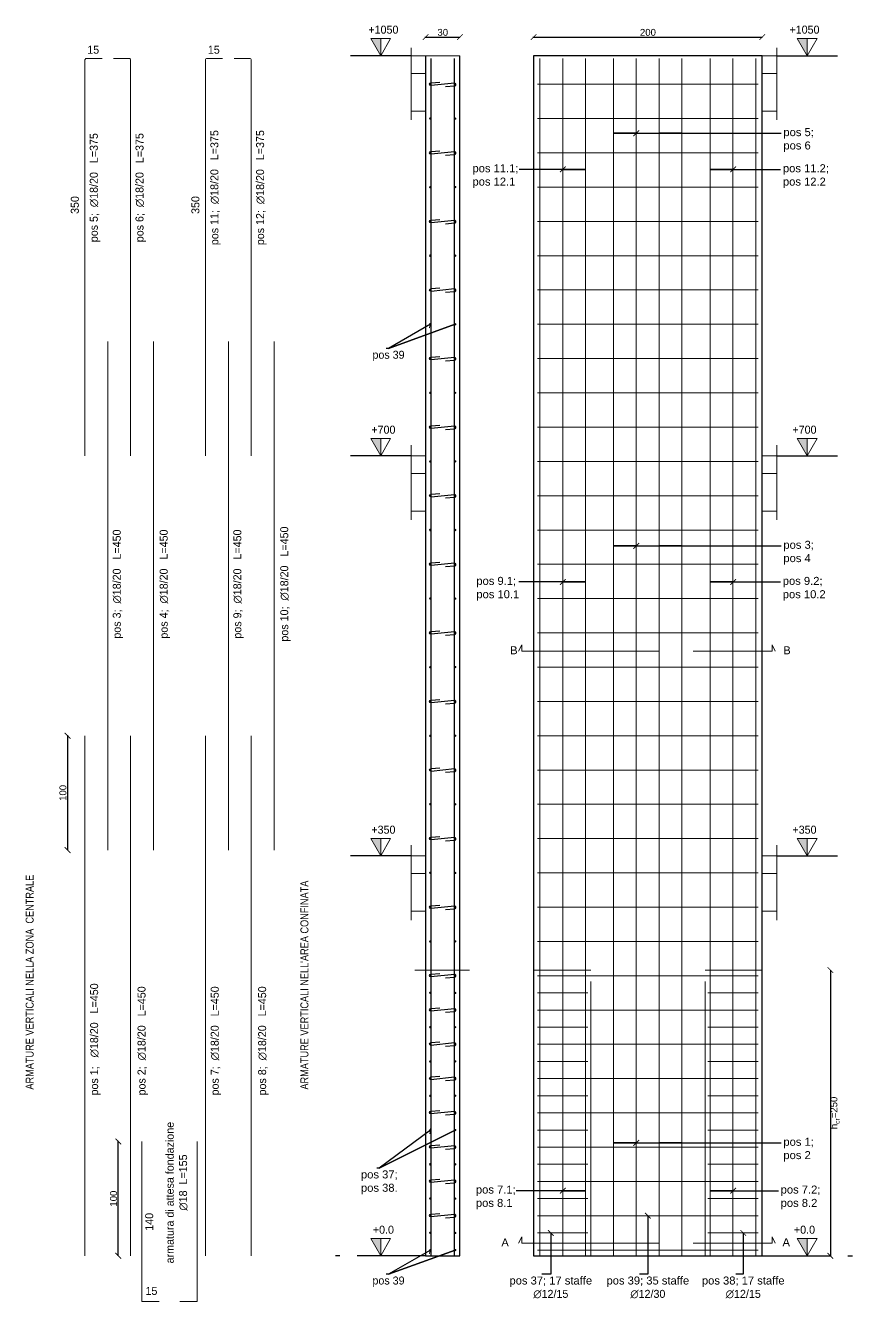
# Model space of a CAD drawing. Header units: millimetres. Extents: x 1415 to 3549, y 2194 to 4677.
# Drawn here: x 1694.78 to 1702.01, y 2315.5 to 2326.66 of the extents above; entities that cross this region are included whole.
import ezdxf
from ezdxf import colors
from ezdxf.entities.mleader import LeaderData, LeaderLine
from ezdxf.math import Vec2, Vec3

# ---------------------------------------------------------------- set-up
doc = ezdxf.new("R2010")
doc.units = ezdxf.units.MM
doc.linetypes.add('ACAD_ISO02W100', pattern=[15, 12, -3])
doc.layers.get('0').update_dxf_attribs({"plot": 0})
for name, color, linetype, lineweight in [('armature longitudinali', 5, 'Continuous', 9), ('Layer3', 7, 'Continuous', 15), ('Layer4', 7, 'Continuous', 15), ('quote', 252, 'Continuous', 5), ('Setti', 5, 'Continuous', 30), ('sezione', 18, 'ACAD_ISO02W100', 20), ('staffe', 10, 'Continuous', 9)]:
    doc.layers.add(name, color=color, linetype=linetype, lineweight=lineweight)
doc.layers.add('linea tratteggiata', color=221, linetype='ACAD_ISO02W100')
doc.styles.add('per i setti', font='ARIALN.TTF')
doc.styles.get("Standard").update_dxf_attribs({"font": 'arial.ttf'})
doc.dimstyles.new('quote c.a 2', dxfattribs={"dimtxt": 0.06, "dimasz": 0.05, "dimexe": 0.0005, "dimexo": 0.0015, "dimgap": 0.01, "dimtad": 2, "dimdec": 0, "dimlfac": 100, "dimzin": 0, "dimdsep": 46, "dimtxsty": 'Standard', "dimblk": 'ARCHTICK', "dimcen": 0, "dimclre": 252, "dimadec": 0, "dimazin": 2, "dimtfac": 1, "dimtdec": 0, "dimtofl": 0, "dimtmove": 0, "dimatfit": 3, "dimfxl": 0.0035, "dimfxlon": 1, "dimtolj": 1, "dimtzin": 0, "dimarcsym": 0})

# ---------------------------------------------------------------- blocks, each defined once
blk = doc.blocks.new('*U408')
at = {"layer": 'armature longitudinali'}
blk.add_lwpolyline([(0, -5.238), (0, 5.238)], dxfattribs=at)
blk = doc.blocks.new('*U409')
at = {"layer": 'Layer4', "color": 0, "linetype": 'ByBlock', "lineweight": -2, "transparency": 16777216}
for p in [(0, 0), (0.2, 0), (0.4, 0)]:
    blk.add_blockref('*U408', p, dxfattribs=at)
blk = doc.blocks.new('*U410')
at = {"layer": 'armature longitudinali'}
blk.add_lwpolyline([(0, -5.238), (0, 5.238)], dxfattribs=at)
blk = doc.blocks.new('*U411')
at = {"layer": 'Layer4', "color": 0, "linetype": 'ByBlock', "lineweight": -2, "transparency": 16777216}
for p in [(0, 0), (0.2, 0), (0.4, 0)]:
    blk.add_blockref('*U410', p, dxfattribs=at)
blk = doc.blocks.new('*U412')
at = {"layer": 'staffe'}
blk.add_lwpolyline([(-0.22, 0), (0.22, 0)], dxfattribs=at)
blk = doc.blocks.new('*U413')
at = {"layer": 'Layer4', "color": 0, "linetype": 'ByBlock', "lineweight": -2, "transparency": 16777216}
for p in [(0, 2.4), (0, 2.25), (0, 2.1), (0, 1.95), (0, 1.8), (0, 1.65), (0, 1.5), (0, 1.35), (0, 1.2), (0, 1.05), (0, 0.9), (0, 0.75), (0, 0.6), (0, 0.45), (0, 0.3), (0, 0.15), (0, 0)]:
    blk.add_blockref('*U412', p, dxfattribs=at)
blk = doc.blocks.new('*U414')
at = {"layer": 'staffe'}
blk.add_lwpolyline([(-0.22, 0), (0.22, 0)], dxfattribs=at)
blk = doc.blocks.new('*U415')
at = {"layer": 'Layer4', "color": 0, "linetype": 'ByBlock', "lineweight": -2, "transparency": 16777216}
for p in [(0, 2.4), (0, 2.25), (0, 2.1), (0, 1.95), (0, 1.8), (0, 1.65), (0, 1.5), (0, 1.35), (0, 1.2), (0, 1.05), (0, 0.9), (0, 0.75), (0, 0.6), (0, 0.45), (0, 0.3), (0, 0.15), (0, 0)]:
    blk.add_blockref('*U414', p, dxfattribs=at)
blk = doc.blocks.new('*U416')
at = {"layer": 'armature longitudinali'}
blk.add_lwpolyline([(0, -5.238), (0, 5.238)], dxfattribs=at)
blk = doc.blocks.new('*U417')
at = {"layer": 'Layer4', "color": 0, "linetype": 'ByBlock', "lineweight": -2, "transparency": 16777216}
for p in [(0, 0), (0.2, 0), (0.4, 0), (0.6, 0)]:
    blk.add_blockref('*U416', p, dxfattribs=at)
blk = doc.blocks.new('*U418')
at = {"layer": 'armature longitudinali'}
h = blk.add_hatch(color=256, dxfattribs=at)
h.dxf.hatch_style = 1
h.paths.add_polyline_path([(-0.103, 0, 1), (-0.115, 0, 1)])
h = blk.add_hatch(color=256, dxfattribs=at)
h.dxf.hatch_style = 1
h.paths.add_polyline_path([(0.115, 0, 1), (0.103, 0, 1)])
for centre in [(-0.109, 0), (0.109, 0)]:
    blk.add_circle(centre, 0.00599, dxfattribs=at)
blk = doc.blocks.new('*U419')
at = {"layer": 'armature longitudinali', "color": 0, "linetype": 'ByBlock', "lineweight": -2, "transparency": 16777216}
for p in [(0, 10.2), (0, 9.9), (0, 9.6), (0, 9.3), (0, 9), (0, 8.7), (0, 8.4), (0, 8.1), (0, 7.8), (0, 7.5), (0, 7.2), (0, 6.9), (0, 6.6), (0, 6.3), (0, 6), (0, 5.7), (0, 5.4), (0, 5.1), (0, 4.8), (0, 4.5), (0, 4.2), (0, 3.9), (0, 3.6), (0, 3.3), (0, 3), (0, 2.7), (0, 2.4), (0, 2.1), (0, 1.8), (0, 1.5), (0, 1.2), (0, 0.9), (0, 0.6), (0, 0.3), (0, 0)]:
    blk.add_blockref('*U418', p, dxfattribs=at)
blk = doc.blocks.new('*U422')
at = {"layer": 'armature longitudinali'}
h = blk.add_hatch(color=256, dxfattribs=at)
h.dxf.hatch_style = 1
h.paths.add_polyline_path([(-0.103, 0, 1), (-0.115, 0, 1)])
h.paths.add_polyline_path([(0.115, 0, 1), (0.103, 0, 1)])
h = blk.add_hatch(color=256, dxfattribs=at)
h.dxf.hatch_style = 1
h.paths.add_polyline_path([(0.103, 0, 1), (0.115, 0, 1)])
for centre in [(-0.109, 0), (0.109, 0)]:
    blk.add_circle(centre, 0.00599, dxfattribs=at)
blk = doc.blocks.new('*U423')
at = {"layer": 'armature longitudinali', "color": 0, "linetype": 'ByBlock', "lineweight": -2, "transparency": 16777216}
for p in [(0, 2.4), (0, 2.25), (0, 2.1), (0, 1.95), (0, 1.8), (0, 1.65), (0, 1.5), (0, 1.35), (0, 1.2), (0, 1.05), (0, 0.9), (0, 0.75), (0, 0.6), (0, 0.45), (0, 0.3), (0, 0.15), (0, 0)]:
    blk.add_blockref('*U422', p, dxfattribs=at)
blk = doc.blocks.new('*U424')
at = {"layer": 'staffe', "lineweight": 30}
blk.add_lwpolyline([(0.024, -0.019), (0.103, -0.013, 1.019512), (0.103, 0.01), (-0.103, -0.011, -0.98032), (-0.103, 0.013), (-0.025, 0.019)], format="xyb", dxfattribs=at)
blk = doc.blocks.new('*U425')
at = {"layer": 'armature longitudinali', "color": 0, "linetype": 'ByBlock', "lineweight": -2, "transparency": 16777216}
for p in [(0, 2.1), (0, 1.8), (0, 1.5), (0, 1.2), (0, 0.9), (0, 0.6), (0, 0.3), (0, 0)]:
    blk.add_blockref('*U424', p, dxfattribs=at)
blk = doc.blocks.new('*U420')
at = {"layer": 'staffe', "lineweight": 30}
blk.add_lwpolyline([(0.024, -0.019), (0.103, -0.013, 1.019512), (0.103, 0.01), (-0.103, -0.011, -0.98032), (-0.103, 0.013), (-0.025, 0.019)], format="xyb", dxfattribs=at)
blk = doc.blocks.new('*U421')
at = {"layer": 'armature longitudinali', "color": 0, "linetype": 'ByBlock', "lineweight": -2, "transparency": 16777216}
for p in [(0, 7.2), (0, 6.6), (0, 6), (0, 5.4), (0, 4.8), (0, 4.2), (0, 3.6), (0, 3), (0, 2.4), (0, 1.8), (0, 1.2), (0, 0.6), (0, 0)]:
    blk.add_blockref('*U420', p, dxfattribs=at)
blk = doc.blocks.new('_ArchTick')
at = {"color": 0, "linetype": 'ByBlock', "const_width": 0.15}
blk.add_lwpolyline([(-0.5, -0.5), (0.5, 0.5)], dxfattribs=at)
blk = doc.blocks.new('*D430')
at = {"layer": 'Defpoints', "color": 0, "transparency": 16777216}
for p in [(1695.498, 2320.45), (1695.147, 2319.45), (1695.498, 2319.45)]:
    blk.add_point(p, dxfattribs=at)
at = {"layer": 'quote', "color": 252, "lineweight": -2, "transparency": 16777216}
for p, q in [((1695.151, 2320.45), (1695.147, 2320.45)), ((1695.151, 2319.45), (1695.147, 2319.45))]:
    blk.add_line(p, q, dxfattribs=at)
at = {"layer": 'quote', "color": 0, "linetype": 'Continuous', "lineweight": -2, "transparency": 16777216}
blk.add_line((1695.147, 2320.45), (1695.147, 2319.45), dxfattribs=at)
at = {"layer": 'quote', "color": 0, "lineweight": -2, "transparency": 16777216, "xscale": 0.05, "yscale": 0.05, "zscale": 0.05}
for p, rotation in [((1695.147, 2320.45), 90), ((1695.147, 2319.45), 270)]:
    blk.add_blockref('_ArchTick', p, dxfattribs=dict(at, rotation=rotation))
at = {"layer": 'quote', "color": 0, "transparency": 16777216, "insert": (1695.106, 2319.95), "char_height": 0.06, "attachment_point": 5, "rotation": 90}
blk.add_mtext('\\A1;100', dxfattribs=at)
blk = doc.blocks.new('*D437')
at = {"layer": 'Defpoints', "color": 0, "transparency": 16777216}
for p in [(1698.579, 2326.563), (1698.279, 2326.4), (1698.579, 2326.4)]:
    blk.add_point(p, dxfattribs=at)
at = {"layer": 'quote', "color": 252, "lineweight": -2, "transparency": 16777216}
for p, q in [((1698.279, 2326.56), (1698.279, 2326.564)), ((1698.579, 2326.56), (1698.579, 2326.564))]:
    blk.add_line(p, q, dxfattribs=at)
at = {"layer": 'quote', "color": 0, "linetype": 'Continuous', "lineweight": -2, "transparency": 16777216}
blk.add_line((1698.279, 2326.563), (1698.579, 2326.563), dxfattribs=at)
at = {"layer": 'quote', "color": 0, "lineweight": -2, "transparency": 16777216, "xscale": 0.05, "yscale": 0.05, "zscale": 0.05, "rotation": 180}
blk.add_blockref('_ArchTick', (1698.279, 2326.563), dxfattribs=at)
at = {"layer": 'quote', "color": 0, "lineweight": -2, "transparency": 16777216, "xscale": 0.05, "yscale": 0.05, "zscale": 0.05}
blk.add_blockref('_ArchTick', (1698.579, 2326.563), dxfattribs=at)
at = {"layer": 'quote', "color": 0, "transparency": 16777216, "insert": (1698.429, 2326.604), "char_height": 0.06, "attachment_point": 5}
blk.add_mtext('\\A1;30', dxfattribs=at)
blk = doc.blocks.new('*D438')
at = {"layer": 'Defpoints', "color": 0, "transparency": 16777216}
for p in [(1701.224, 2326.563), (1699.224, 2326.4), (1701.224, 2326.4)]:
    blk.add_point(p, dxfattribs=at)
at = {"layer": 'quote', "color": 252, "lineweight": -2, "transparency": 16777216}
for p, q in [((1699.224, 2326.56), (1699.224, 2326.564)), ((1701.224, 2326.56), (1701.224, 2326.564))]:
    blk.add_line(p, q, dxfattribs=at)
at = {"layer": 'quote', "color": 0, "linetype": 'Continuous', "lineweight": -2, "transparency": 16777216}
blk.add_line((1699.224, 2326.563), (1701.224, 2326.563), dxfattribs=at)
at = {"layer": 'quote', "color": 0, "lineweight": -2, "transparency": 16777216, "xscale": 0.05, "yscale": 0.05, "zscale": 0.05, "rotation": 180}
blk.add_blockref('_ArchTick', (1699.224, 2326.563), dxfattribs=at)
at = {"layer": 'quote', "color": 0, "lineweight": -2, "transparency": 16777216, "xscale": 0.05, "yscale": 0.05, "zscale": 0.05}
blk.add_blockref('_ArchTick', (1701.224, 2326.563), dxfattribs=at)
at = {"layer": 'quote', "color": 0, "transparency": 16777216, "insert": (1700.224, 2326.604), "char_height": 0.06, "attachment_point": 5}
blk.add_mtext('\\A1;200', dxfattribs=at)
blk = doc.blocks.new('*D432')
at = {"layer": 'Defpoints', "color": 0, "transparency": 16777216}
for p in [(1700.724, 2318.4), (1701.224, 2315.9), (1701.82, 2315.9)]:
    blk.add_point(p, dxfattribs=at)
at = {"layer": 'quote', "color": 252, "lineweight": -2, "transparency": 16777216}
for p, q in [((1701.817, 2318.4), (1701.821, 2318.4)), ((1701.817, 2315.9), (1701.821, 2315.9))]:
    blk.add_line(p, q, dxfattribs=at)
at = {"layer": 'quote', "color": 0, "linetype": 'Continuous', "lineweight": -2, "transparency": 16777216}
blk.add_line((1701.82, 2318.4), (1701.82, 2315.9), dxfattribs=at)
at = {"layer": 'quote', "color": 0, "lineweight": -2, "transparency": 16777216, "xscale": 0.05, "yscale": 0.05, "zscale": 0.05}
for p, rotation in [((1701.82, 2318.4), 90), ((1701.82, 2315.9), 270)]:
    blk.add_blockref('_ArchTick', p, dxfattribs=dict(at, rotation=rotation))
at = {"layer": 'quote', "color": 0, "transparency": 16777216, "insert": (1701.861, 2317.15), "char_height": 0.06, "attachment_point": 5, "rotation": 90}
blk.add_mtext('\\A1;h{\\H0.7x;\\S^ cr;}=250', dxfattribs=at)
blk = doc.blocks.new('*U961')
at = {"layer": 'staffe'}
blk.add_lwpolyline([(-0.964, 0), (0.964, 0)], dxfattribs=at)
blk = doc.blocks.new('*U962')
at = {"layer": 'Layer4', "color": 0, "linetype": 'ByBlock', "lineweight": -2, "transparency": 16777216}
for p in [(0, 10.2), (0, 9.9), (0, 9.6), (0, 9.3), (0, 9), (0, 8.7), (0, 8.4), (0, 8.1), (0, 7.8), (0, 7.5), (0, 7.2), (0, 6.9), (0, 6.6), (0, 6.3), (0, 6), (0, 5.7), (0, 5.4), (0, 5.1), (0, 4.8), (0, 4.5), (0, 4.2), (0, 3.9), (0, 3.6), (0, 3.3), (0, 3), (0, 2.7), (0, 2.4), (0, 2.1), (0, 1.8), (0, 1.5), (0, 1.2), (0, 0.9), (0, 0.6), (0, 0.3), (0, 0)]:
    blk.add_blockref('*U961', p, dxfattribs=at)
blk = doc.blocks.new('*D990')
at = {"layer": 'Defpoints', "color": 0, "transparency": 16777216}
for p in [(1695.59, 2316.9), (1695.698, 2316.9), (1695.698, 2315.9)]:
    blk.add_point(p, dxfattribs=at)
at = {"layer": 'quote', "color": 252, "lineweight": -2, "transparency": 16777216}
for p, q in [((1695.593, 2316.9), (1695.589, 2316.9)), ((1695.593, 2315.9), (1695.589, 2315.9))]:
    blk.add_line(p, q, dxfattribs=at)
at = {"layer": 'quote', "color": 0, "linetype": 'Continuous', "lineweight": -2, "transparency": 16777216}
blk.add_line((1695.59, 2315.9), (1695.59, 2316.9), dxfattribs=at)
at = {"layer": 'quote', "color": 0, "lineweight": -2, "transparency": 16777216, "xscale": 0.05, "yscale": 0.05, "zscale": 0.05}
for p, rotation in [((1695.59, 2316.9), 90), ((1695.59, 2315.9), 270)]:
    blk.add_blockref('_ArchTick', p, dxfattribs=dict(at, rotation=rotation))
at = {"layer": 'quote', "color": 0, "transparency": 16777216, "insert": (1695.549, 2316.4), "char_height": 0.06, "attachment_point": 5, "rotation": 90}
blk.add_mtext('\\A1;100', dxfattribs=at)

msp = doc.modelspace()

# ---------------------------------------------------------------- hatches: boundary and pattern name
at = {"layer": 'Layer4'}
h = msp.add_hatch(color=0, dxfattribs=at)
h.dxf.hatch_style = 1
h.paths.add_polyline_path([(1697.886, 2326.5502), (1697.7994, 2326.5502), (1697.886, 2326.4002)])
h = msp.add_hatch(color=0, dxfattribs=at)
h.dxf.hatch_style = 1
h.paths.add_polyline_path([(1701.5306, 2326.5502), (1701.6172, 2326.4002), (1701.6172, 2326.5502)])
h = msp.add_hatch(color=0, dxfattribs=at)
h.dxf.hatch_style = 1
h.paths.add_polyline_path([(1697.886, 2323.0502), (1697.7994, 2323.0502), (1697.886, 2322.9002)])
h = msp.add_hatch(color=0, dxfattribs=at)
h.dxf.hatch_style = 1
h.paths.add_polyline_path([(1701.6172, 2322.9002), (1701.6172, 2323.0502), (1701.5306, 2323.0502)])
h = msp.add_hatch(color=0, dxfattribs=at)
h.dxf.hatch_style = 1
h.paths.add_polyline_path([(1697.886, 2319.5502), (1697.7994, 2319.5502), (1697.886, 2319.4002)])
h = msp.add_hatch(color=0, dxfattribs=at)
h.dxf.hatch_style = 1
h.paths.add_polyline_path([(1701.6172, 2319.5502), (1701.5306, 2319.5502), (1701.6172, 2319.4002)])
h = msp.add_hatch(color=0, dxfattribs=at)
h.dxf.hatch_style = 1
h.paths.add_polyline_path([(1697.886, 2316.0502), (1697.7994, 2316.0502), (1697.886, 2315.9002)])
h = msp.add_hatch(color=0, dxfattribs=at)
h.dxf.hatch_style = 1
h.paths.add_polyline_path([(1701.6172, 2315.9002), (1701.6172, 2316.0502), (1701.5306, 2316.0502)])

# ---------------------------------------------------------------- linework, layer by layer
at = {"layer": 'armature longitudinali'}
for points in [[(1695.2984, 2322.9002), (1695.2984, 2326.3631, -0.4142136), (1695.3117, 2326.3765), (1695.4484, 2326.3765)], [(1695.6984, 2322.9002), (1695.6984, 2326.3631, 0.4142136), (1695.6851, 2326.3765), (1695.5484, 2326.3765)], [(1696.3533, 2322.9002), (1696.3533, 2326.3631, -0.4142136), (1696.3667, 2326.3765), (1696.5033, 2326.3765)], [(1696.7533, 2322.9002), (1696.7533, 2326.3631, 0.4142136), (1696.74, 2326.3765), (1696.6033, 2326.3765)]]:
    msp.add_lwpolyline(points, format="xyb", dxfattribs=at)
for points in [[(1698.2793, 2326.4002), (1698.5793, 2326.4002)], [(1701.1676, 2315.9002), (1701.1676, 2326.3765)], [(1695.4984, 2319.4503), (1695.4984, 2323.9002)], [(1695.8984, 2319.4503), (1695.8984, 2323.9002)], [(1696.5533, 2319.4503), (1696.5533, 2323.9002)], [(1696.9533, 2319.4503), (1696.9533, 2323.9002)], [(1695.2984, 2320.4503), (1695.2984, 2315.9002)], [(1695.6984, 2320.4503), (1695.6984, 2315.9002)], [(1696.3533, 2320.4503), (1696.3533, 2315.9002)], [(1696.7533, 2320.4503), (1696.7533, 2315.9002)], [(1695.7973, 2315.5002), (1695.7973, 2316.9002)], [(1696.2797, 2315.5002), (1696.2797, 2316.9002)], [(1695.7973, 2315.5002), (1695.9473, 2315.5002)], [(1696.2797, 2315.5002), (1696.1297, 2315.5002)]]:
    msp.add_lwpolyline(points, dxfattribs=at)
at = {"layer": 'armature longitudinali', "lineweight": 30}
for points in [[(1698.3263, 2315.9002), (1698.3263, 2326.3765)], [(1698.5323, 2315.9002), (1698.5323, 2326.3765)]]:
    msp.add_lwpolyline(points, dxfattribs=at)
at = {"layer": 'Layer3'}
for points in [[(1698.1513, 2326.2451), (1698.2793, 2326.2451)], [(1701.3518, 2326.2451), (1701.2238, 2326.2451)], [(1698.2793, 2325.9151), (1698.2793, 2325.9151), (1698.1513, 2325.9151)], [(1701.2238, 2325.9151), (1701.2238, 2325.9151), (1701.3518, 2325.9151)], [(1698.1513, 2322.9002), (1698.2793, 2322.9002)], [(1701.3518, 2322.9002), (1701.2238, 2322.9002)], [(1698.1513, 2322.7451), (1698.2793, 2322.7451)], [(1701.3518, 2322.7451), (1701.2238, 2322.7451)], [(1698.2793, 2322.4151), (1698.2793, 2322.4151), (1698.1513, 2322.4151)], [(1701.2238, 2322.4151), (1701.2238, 2322.4151), (1701.3518, 2322.4151)], [(1698.1513, 2319.4002), (1698.2793, 2319.4002)], [(1701.3518, 2319.4002), (1701.2238, 2319.4002)], [(1698.1513, 2319.2451), (1698.2793, 2319.2451)], [(1701.3518, 2319.2451), (1701.2238, 2319.2451)], [(1698.2793, 2318.9151), (1698.2793, 2318.9151), (1698.1513, 2318.9151)], [(1701.2238, 2318.9151), (1701.2238, 2318.9151), (1701.3518, 2318.9151)]]:
    msp.add_lwpolyline(points, dxfattribs=at)
at = {"layer": 'Layer4'}
for points in [[(1697.886, 2326.4002), (1697.9726, 2326.5502), (1697.7994, 2326.5502)], [(1701.6172, 2326.4002), (1701.5306, 2326.5502), (1701.7038, 2326.5502)], [(1697.886, 2322.9002), (1697.9726, 2323.0502), (1697.7994, 2323.0502)], [(1701.6172, 2322.9002), (1701.5306, 2323.0502), (1701.7038, 2323.0502)], [(1697.886, 2319.4002), (1697.9726, 2319.5502), (1697.7994, 2319.5502)], [(1701.6172, 2319.4002), (1701.5306, 2319.5502), (1701.7038, 2319.5502)], [(1697.886, 2315.9002), (1697.9726, 2316.0502), (1697.7994, 2316.0502)], [(1701.6172, 2315.9002), (1701.5306, 2316.0502), (1701.7038, 2316.0502)]]:
    msp.add_lwpolyline(points, close=True, dxfattribs=at)
for points in [[(1697.886, 2326.4002), (1697.886, 2326.5502)], [(1701.6172, 2326.4002), (1701.6172, 2326.5502)], [(1698.2793, 2326.4002), (1698.1513, 2326.4002), (1698.1513, 2326.4002)], [(1701.2238, 2326.4002), (1701.3518, 2326.4002), (1701.3518, 2326.4002)], [(1697.886, 2322.9002), (1697.886, 2323.0502)], [(1701.6172, 2322.9002), (1701.6172, 2323.0502)], [(1698.2793, 2322.9002), (1698.1513, 2322.9002), (1698.1513, 2322.9002)], [(1701.2238, 2322.9002), (1701.3518, 2322.9002), (1701.3518, 2322.9002)], [(1697.886, 2319.4002), (1697.886, 2319.5502)], [(1701.6172, 2319.4002), (1701.6172, 2319.5502)], [(1697.886, 2315.9002), (1697.886, 2316.0502)], [(1701.6172, 2315.9002), (1701.6172, 2316.0502)]]:
    msp.add_lwpolyline(points, dxfattribs=at)
at = {"layer": 'Layer4', "color": 251, "linetype": 'ACAD_ISO02W100', "ltscale": 0.2, "true_color": 0x636466}
msp.add_lwpolyline([(1698.6628, 2318.4002), (1698.1848, 2318.4002)], dxfattribs=at)
at = {"layer": 'Layer4', "color": 251, "linetype": 'ACAD_ISO02W100', "lineweight": 5, "ltscale": 0.2, "true_color": 0x636466}
for points in [[(1699.7238, 2315.9002), (1699.7238, 2318.4002), (1699.2238, 2318.4002)], [(1700.7238, 2315.9002), (1700.7238, 2318.4002), (1701.2238, 2318.4002)]]:
    msp.add_lwpolyline(points, dxfattribs=at)
at = {"layer": 'linea tratteggiata', "ltscale": 0.2}
for points in [[(1698.1513, 2326.4002), (1697.6206, 2326.4002)], [(1701.3518, 2326.4002), (1701.8826, 2326.4002)], [(1698.1513, 2322.9002), (1697.6206, 2322.9002)], [(1698.1513, 2322.9002), (1697.6206, 2322.9002)], [(1701.3518, 2322.9002), (1701.8826, 2322.9002)], [(1701.3518, 2322.9002), (1701.8826, 2322.9002)], [(1698.1513, 2319.4002), (1697.6206, 2319.4002)], [(1698.1513, 2319.4002), (1697.6206, 2319.4002)], [(1701.3518, 2319.4002), (1701.8826, 2319.4002)], [(1701.3518, 2319.4002), (1701.8826, 2319.4002)]]:
    msp.add_lwpolyline(points, dxfattribs=at)
at = {"layer": 'linea tratteggiata', "ltscale": 0.05}
for points in [[(1698.2793, 2315.9002), (1697.4897, 2315.9002)], [(1701.2238, 2315.9002), (1702.0134, 2315.9002)]]:
    msp.add_lwpolyline(points, dxfattribs=at)
at = {"layer": 'Setti', "lineweight": -2}
msp.add_lwpolyline([(1698.2793, 2326.4002), (1698.2793, 2315.9002), (1698.5793, 2315.9002), (1698.5793, 2326.4002)], dxfattribs=at)
at = {"layer": 'Setti'}
msp.add_lwpolyline([(1701.2238, 2315.9002), (1701.2238, 2326.4002), (1699.2238, 2326.4002), (1699.2238, 2315.9002), (1701.2238, 2315.9002)], dxfattribs=at)
at = {"layer": 'sezione'}
for p, q in [((1699.0927, 2321.1896), (1699.1199, 2321.2448)), ((1699.1199, 2321.2448), (1699.1199, 2321.1896)), ((1701.3366, 2321.1898), (1701.3095, 2321.2448)), ((1699.0925, 2316.0104), (1699.1199, 2316.066)), ((1699.1199, 2316.066), (1699.1199, 2316.0108)), ((1701.3366, 2316.011), (1701.3095, 2316.066))]:
    msp.add_line(p, q, dxfattribs=at)
at = {"layer": 'sezione', "ltscale": 0.1}
for p, q in [((1699.1199, 2321.1896), (1701.2736, 2321.1898)), ((1699.1199, 2316.0108), (1701.2736, 2316.011))]:
    msp.add_line(p, q, dxfattribs=at)
at = {"layer": 'sezione', "ltscale": 0.2}
for points in [[(1698.1513, 2326.4678), (1698.1513, 2325.8378)], [(1701.3518, 2326.4678), (1701.3518, 2325.8378)], [(1698.1513, 2322.9929), (1698.1513, 2322.4929)], [(1701.3518, 2322.9929), (1701.3518, 2322.4929)], [(1698.1513, 2322.9678), (1698.1513, 2322.3378)], [(1701.3518, 2322.9678), (1701.3518, 2322.3378)], [(1701.2238, 2321.1898), (1701.3096, 2321.1898), (1701.3095, 2321.2448), (1701.3175, 2321.2285)], [(1698.1513, 2319.4929), (1698.1513, 2318.9929)], [(1698.1513, 2319.4678), (1698.1513, 2318.8378)], [(1701.3518, 2319.4929), (1701.3518, 2318.9929)], [(1701.3518, 2319.4678), (1701.3518, 2318.8378)], [(1701.2238, 2316.011), (1701.3096, 2316.011), (1701.3095, 2316.066), (1701.3175, 2316.0497)]]:
    msp.add_lwpolyline(points, dxfattribs=at)

# ---------------------------------------------------------------- block references
at = {"layer": 'armature longitudinali'}
for name, p in [('*U421', (1698.4292, 2318.9493)), ('*U419', (1698.4293, 2315.9503)), ('*U425', (1698.429, 2316.2518)), ('*U423', (1698.4293, 2315.9503))]:
    msp.add_blockref(name, p, dxfattribs=at)
at = {"layer": 'Layer4'}
for name, p in [('*U409', (1699.2788, 2321.1383)), ('*U417', (1699.9214, 2321.1383)), ('*U411', (1700.7676, 2321.1383)), ('*U962', (1700.2232, 2315.9502)), ('*U413', (1699.4788, 2315.9502))]:
    msp.add_blockref(name, p, dxfattribs=at)
at = {"layer": 'Layer4', "xscale": -1}
msp.add_blockref('*U415', (1700.9676, 2315.9502), dxfattribs=at)

# ---------------------------------------------------------------- texts
at = {"layer": 'quote', "char_height": 0.07, "style": 'per i setti'}
for s, width, insert, attachment_point in [('\\pxqc;{\\fBahnschrift Light|b0|i0|c0|p34;+1050}', 0.313534, (1698.0664, 2326.6631), 3), ('\\pxqc;{\\fBahnschrift Light|b0|i0|c0|p34;+1050}', 0.313534, (1701.4368, 2326.6631), 1), ('\\pxqc;{\\fBahnschrift Light|b0|i0|c0|p34;15}', 0.944316, (1694.8986, 2326.4873), 1), ('\\pxqc;{\\fBahnschrift Light|b0|i0|c0|p34;15}', 0.944316, (1695.9536, 2326.4873), 1), ('\\pxqc;{\\fBahnschrift Light|b0|i0|c0|p34;+700}', 0.313534, (1698.0664, 2323.1631), 3), ('\\pxqc;{\\fBahnschrift Light|b0|i0|c0|p34;+700}', 0.313534, (1701.4368, 2323.1631), 1), ('\\pxqc;{\\fBahnschrift Light|b0|i0|c0|p34;+350}', 0.313534, (1698.0664, 2319.6631), 3), ('\\pxqc;{\\fBahnschrift Light|b0|i0|c0|p34;+350}', 0.313534, (1701.4368, 2319.6631), 1), ('\\pxqc;{\\fBahnschrift Light|b0|i0|c0|p34;+0.0}', 0.313534, (1698.0664, 2316.1631), 3), ('\\pxqc;{\\fBahnschrift Light|b0|i0|c0|p34;+0.0}', 0.313534, (1701.4368, 2316.1631), 1), ('\\pxqc;{\\fBahnschrift Light|b0|i0|c0|p34;15}', 0.944316, (1695.4082, 2315.6275), 1)]:
    msp.add_mtext_dynamic_manual_height_columns(s, width=width, gutter_width=12.5, heights=[0], dxfattribs=dict(at, insert=insert, attachment_point=attachment_point))
at = {"layer": 'quote', "char_height": 0.07, "attachment_point": 1, "rotation": 90, "style": 'per i setti'}
for s, width, insert in [('\\pxqc;{\\fBahnschrift Light|b0|i0|c0|p34;pos 5;  ∅18/20   L=375}', 1.248062, (1695.341, 2324.6214)), ('\\pxqc;{\\fBahnschrift Light|b0|i0|c0|p34;pos 6;  ∅18/20   L=375}', 1.248062, (1695.741, 2324.6214)), ('\\pxqc;{\\fBahnschrift Light|b0|i0|c0|p34;pos 11;  ∅18/20   L=375}', 1.248062, (1696.396, 2324.6214)), ('\\pxqc;{\\fBahnschrift Light|b0|i0|c0|p34;pos 12;  ∅18/20   L=375}', 1.248062, (1696.796, 2324.6214)), ('{\\fBahnschrift Light|b0|i0|c0|p34;350}', 0.220395, (1695.1749, 2325.0155)), ('{\\fBahnschrift Light|b0|i0|c0|p34;350}', 0.220395, (1696.2298, 2325.0155)), ('\\pxqc;{\\fBahnschrift Light|b0|i0|c0|p34;pos 3;  ∅18/20   L=450}', 1.248062, (1695.5419, 2321.1531)), ('\\pxqc;{\\fBahnschrift Light|b0|i0|c0|p34;pos 4;  ∅18/20   L=450}', 1.248062, (1695.9525, 2321.1531)), ('\\pxqc;{\\fBahnschrift Light|b0|i0|c0|p34;pos 9;  ∅18/20   L=450}', 1.248062, (1696.5968, 2321.1531)), ('\\pxqc;{\\fBahnschrift Light|b0|i0|c0|p34;pos 10;  ∅18/20   L=450}', 1.248062, (1697.0075, 2321.1531)), ('ARMATURE VERTICALI NELLA ZONA  CENTRALE', 1.941797, (1694.7798, 2317.3543)), ("ARMATURE VERTICALI NELL'AREA CONFINATA", 1.833431, (1697.1836, 2317.3543)), ('{\\fBahnschrift Light|b0|i0|c0|p34;pos 1;   ∅18/20   L=450}', 1.18027, (1695.3441, 2317.3029)), ('{\\fBahnschrift Light|b0|i0|c0|p34;pos 2;  ∅18/20   L=450}', 1.18027, (1695.7588, 2317.3029)), ('{\\fBahnschrift Light|b0|i0|c0|p34;pos 7;  ∅18/20   L=450}', 1.18027, (1696.3991, 2317.3029)), ('{\\fBahnschrift Light|b0|i0|c0|p34;pos 8;  ∅18/20   L=450}', 1.18027, (1696.8138, 2317.3029)), ('{\\fBahnschrift Light|b0|i0|c0|p34;armatura di attesa fondazione\\P\\pxqc;∅18  L=155}', 1.414675, (1696.0054, 2315.8335)), ('\\pxqc;{\\fBahnschrift Light|b0|i0|c0|p34;140}', 0.944316, (1695.8259, 2315.7249))]:
    msp.add_mtext_dynamic_manual_height_columns(s, width=width, gutter_width=12.5, heights=[0], dxfattribs=dict(at, insert=insert))
at = {"layer": 'sezione', "char_height": 0.07, "attachment_point": 1}
for s, insert in [('B', (1699.0186, 2321.2328)), ('B', (1701.4082, 2321.2328)), ('A', (1701.4011, 2316.0537)), ('A', (1698.9416, 2316.0514))]:
    msp.add_mtext_dynamic_manual_height_columns(s, width=40.648423, gutter_width=12.5, heights=[0], dxfattribs=dict(at, insert=insert))

# ---------------------------------------------------------------- dimensions: what is measured, and where the dimension line sits
at = {"layer": 'quote'}
for base, p1, p2, picture, middle in [((1698.5793, 2326.5635), (1698.2793, 2326.4002), (1698.5793, 2326.4002), '*D437', (1698.4293, 2326.6041)), ((1701.2238, 2326.5635), (1699.2238, 2326.4002), (1701.2238, 2326.4002), '*D438', (1700.2238, 2326.6041))]:
    dim = msp.add_linear_dim(base=base, p1=p1, p2=p2, dimstyle='quote c.a 2', dxfattribs=at)
    dim.commit()
    dim.dimension.update_dxf_attribs({"geometry": picture, "text_midpoint": middle})
for base, p1, p2, picture, middle in [((1695.1471, 2319.4503), (1695.4984, 2320.4503), (1695.4984, 2319.4503), '*D430', (1695.1065, 2319.9503)), ((1695.5897, 2316.9002), (1695.6984, 2315.9002), (1695.6984, 2316.9002), '*D990', (1695.5491, 2316.4002))]:
    dim = msp.add_linear_dim(base=base, p1=p1, p2=p2, angle=90, dimstyle='quote c.a 2', dxfattribs=at)
    dim.commit()
    dim.dimension.update_dxf_attribs({"geometry": picture, "text_midpoint": middle})
dim = msp.add_linear_dim(base=(1701.8201, 2315.9002), p1=(1700.7238, 2318.4002), p2=(1701.2238, 2315.9002), angle=90, text='h{\\H0.7x;\\S^ cr;}=<>', dimstyle='quote c.a 2', dxfattribs=at)
dim.commit()
dim.dimension.update_dxf_attribs({"geometry": '*D432', "text_midpoint": (1701.8607, 2317.1502)})

# ---------------------------------------------------------------- leaders
ml = msp.add_multileader_mtext('Standard', dxfattribs=at)
ml.set_content('pos 5;\\Ppos 6', color=256)
ml.set_leader_properties()
ml.set_arrow_properties(name='ARCHTICK')
ml.build(insert=Vec2(0, 0))
ml.multileader.update_dxf_attribs({"dogleg_length": 0.1523, "arrow_head_size": 0.05})
ctx = ml.context
ctx.base_point, ctx.char_height, ctx.arrow_head_size, ctx.landing_gap_size, ctx.plane_origin = Vec3(1701.3891, 2325.7215), 0.07, 0.05, 0.02, Vec3(1700.282, 2325.3616)
notes = []
notes.append((ctx, [(0, (1, 1, 0), (1701.2325, 2325.7215), (1, 0), 0.1567, [(0, [(1700.1214, 2325.7215), (1699.9214, 2325.7215), (1700.5214, 2325.7215), (1700.3214, 2325.7215)], 0, [])])]))
ctx.mtext.insert, ctx.mtext.width, ctx.mtext.defined_height, ctx.mtext.flow_direction = Vec3(1701.4091, 2325.7662), 0.309745, 0.1015, 5
ml = msp.add_multileader_mtext('Standard', dxfattribs=at)
ml.set_content('pos 11.1;\\Ppos 12.1', color=256)
ml.set_leader_properties()
ml.set_arrow_properties(name='ARCHTICK')
ml.build(insert=Vec2(0, 0))
ml.multileader.update_dxf_attribs({"dogleg_length": 0.03, "arrow_head_size": 0.05})
ctx = ml.context
ctx.base_point, ctx.char_height, ctx.arrow_head_size, ctx.landing_gap_size, ctx.plane_origin = Vec3(1698.6691, 2325.4056), 0.07, 0.05, 0.02, Vec3(1699.2774, 2325.0458)
notes.append((ctx, [(1, (1, 1, 0), (1699.1401, 2325.4056), (-1, 0), 0.0438, [(0, [(1699.4788, 2325.4056), (1699.6806, 2325.4056), (1699.2788, 2325.4056), (1699.1401, 2325.4056)], 0, [])])]))
ctx.mtext.insert, ctx.mtext.flow_direction = Vec3(1698.6891, 2325.4503), 5
ml = msp.add_multileader_mtext('Standard', dxfattribs=at)
ml.set_content('pos 11.2;\\Ppos 12.2', color=256)
ml.set_leader_properties()
ml.set_arrow_properties(name='ARCHTICK')
ml.build(insert=Vec2(0, 0))
ml.multileader.update_dxf_attribs({"dogleg_length": 0.03, "arrow_head_size": 0.05})
ctx = ml.context
ctx.base_point, ctx.char_height, ctx.arrow_head_size, ctx.landing_gap_size, ctx.plane_origin = Vec3(1701.3851, 2325.4056), 0.07, 0.05, 0.02, Vec3(1701.1708, 2325.0458)
notes.append((ctx, [(1, (1, 1, 0), (1701.3076, 2325.4056), (1, 0), 0.0775, [(0, [(1700.9694, 2325.4056), (1700.7676, 2325.4056), (1701.1694, 2325.4056), (1701.3076, 2325.4056)], 0, [])])]))
ctx.mtext.insert, ctx.mtext.flow_direction = Vec3(1701.4051, 2325.4503), 5
ml = msp.add_multileader_mtext('Standard', dxfattribs=at)
ml.set_content('{\\fBahnschrift Light|b0|i0|c0|p34;pos 39}', color=256)
ml.set_leader_properties()
ml.set_arrow_properties(name='ARCHTICK')
ml.build(insert=Vec2(0, 0))
ml.multileader.update_dxf_attribs({"text_attachment_direction": 1, "dogleg_length": 0.1523, "arrow_head_size": 0.05})
ctx = ml.context
ctx.base_point, ctx.char_height, ctx.arrow_head_size, ctx.landing_gap_size, ctx.plane_origin = Vec3(1697.9544, 2323.7075), 0.07, 0.05, 0.02, Vec3(1698.3204, 2324.0503)
ctx.text_align_type = 1
notes.append((ctx, [(0, (1, 1, 0), (1697.9544, 2323.8386), (-1, 0), 0.021, [(6, [(1698.3204, 2324.0503), (1697.9544, 2323.8386), (1698.5383, 2324.0503)], 0, [])])]))
ctx.mtext.insert, ctx.mtext.width, ctx.mtext.defined_height, ctx.mtext.alignment, ctx.mtext.flow_direction = Vec3(1697.9544, 2323.8186), 1.062403, 0.0739, 2, 5
ml = msp.add_multileader_mtext('Standard', dxfattribs=at)
ml.set_content('pos 3;\\Ppos 4', color=256)
ml.set_leader_properties()
ml.set_arrow_properties(name='ARCHTICK')
ml.build(insert=Vec2(0, 0))
ml.multileader.update_dxf_attribs({"dogleg_length": 0.1523, "arrow_head_size": 0.05})
ctx = ml.context
ctx.base_point, ctx.char_height, ctx.arrow_head_size, ctx.landing_gap_size, ctx.plane_origin = Vec3(1701.3891, 2322.1111), 0.07, 0.05, 0.02, Vec3(1700.282, 2321.7513)
notes.append((ctx, [(0, (1, 1, 0), (1701.2325, 2322.1111), (1, 0), 0.1567, [(0, [(1700.1214, 2322.1111), (1699.9214, 2322.1111), (1700.5214, 2322.1111), (1700.3214, 2322.1111)], 0, [])])]))
ctx.mtext.insert, ctx.mtext.width, ctx.mtext.defined_height, ctx.mtext.flow_direction = Vec3(1701.4091, 2322.1559), 0.309745, 0.1015, 5
ml = msp.add_multileader_mtext('Standard', dxfattribs=at)
ml.set_content('pos 9.1;\\Ppos 10.1', color=256)
ml.set_leader_properties()
ml.set_arrow_properties(name='ARCHTICK')
ml.build(insert=Vec2(0, 0))
ml.multileader.update_dxf_attribs({"dogleg_length": 0.03, "arrow_head_size": 0.05})
ctx = ml.context
ctx.base_point, ctx.char_height, ctx.arrow_head_size, ctx.landing_gap_size, ctx.plane_origin = Vec3(1698.7029, 2321.7953), 0.07, 0.05, 0.02, Vec3(1699.2774, 2321.4354)
notes.append((ctx, [(1, (1, 1, 0), (1699.1401, 2321.7953), (-1, 0), 0.0465, [(0, [(1699.4788, 2321.7953), (1699.6806, 2321.7953), (1699.2788, 2321.7953), (1699.1401, 2321.7953)], 0, [])])]))
ctx.mtext.insert, ctx.mtext.flow_direction = Vec3(1698.7229, 2321.84), 5
ml = msp.add_multileader_mtext('Standard', dxfattribs=at)
ml.set_content('pos 9.2;\\Ppos 10.2', color=256)
ml.set_leader_properties()
ml.set_arrow_properties(name='ARCHTICK')
ml.build(insert=Vec2(0, 0))
ml.multileader.update_dxf_attribs({"dogleg_length": 0.03, "arrow_head_size": 0.05})
ctx = ml.context
ctx.base_point, ctx.char_height, ctx.arrow_head_size, ctx.landing_gap_size, ctx.plane_origin = Vec3(1701.3837, 2321.7953), 0.07, 0.05, 0.02, Vec3(1701.1708, 2321.4354)
notes.append((ctx, [(1, (1, 1, 0), (1701.3076, 2321.7953), (1, 0), 0.0761, [(0, [(1700.9694, 2321.7953), (1700.7676, 2321.7953), (1701.1694, 2321.7953), (1701.3076, 2321.7953)], 0, [])])]))
ctx.mtext.insert, ctx.mtext.width, ctx.mtext.flow_direction = Vec3(1701.4037, 2321.84), 0.376613, 5
ml = msp.add_multileader_mtext('Standard', dxfattribs=at)
ml.set_content('pos 37; \\Ppos 38. ', color=256)
ml.set_leader_properties()
ml.set_arrow_properties(name='ARCHTICK')
ml.build(insert=Vec2(0, 0))
ml.multileader.update_dxf_attribs({"text_attachment_direction": 1, "dogleg_length": 0.1523, "arrow_head_size": 0.05})
ctx = ml.context
ctx.base_point, ctx.char_height, ctx.arrow_head_size, ctx.landing_gap_size, ctx.plane_origin = Vec3(1697.874, 2316.4202), 0.07, 0.05, 0.02, Vec3(1698.3204, 2317.0003)
ctx.text_align_type = 1
notes.append((ctx, [(0, (1, 1, 0), (1697.874, 2316.6669), (-1, 0), 0.021, [(6, [(1698.3204, 2317.0003), (1697.874, 2316.6669), (1698.5383, 2317.0003)], 0, [])])]))
ctx.mtext.insert, ctx.mtext.width, ctx.mtext.defined_height, ctx.mtext.alignment, ctx.mtext.flow_direction = Vec3(1697.874, 2316.6469), 0.337712, 0.0739, 2, 5
ml = msp.add_multileader_mtext('Standard', dxfattribs=at)
ml.set_content('pos 1;\\Ppos 2', color=256)
ml.set_leader_properties()
ml.set_arrow_properties(name='ARCHTICK')
ml.build(insert=Vec2(0, 0))
ml.multileader.update_dxf_attribs({"dogleg_length": 0.1523, "arrow_head_size": 0.05})
ctx = ml.context
ctx.base_point, ctx.char_height, ctx.arrow_head_size, ctx.landing_gap_size, ctx.plane_origin = Vec3(1701.3891, 2316.8879), 0.07, 0.05, 0.02, Vec3(1700.282, 2316.5281)
notes.append((ctx, [(0, (1, 1, 0), (1701.2325, 2316.8879), (1, 0), 0.1567, [(0, [(1700.1214, 2316.8879), (1699.9214, 2316.8879), (1700.5214, 2316.8879), (1700.3214, 2316.8879)], 0, [])])]))
ctx.mtext.insert, ctx.mtext.width, ctx.mtext.defined_height, ctx.mtext.flow_direction = Vec3(1701.4091, 2316.9326), 0.309745, 0.1015, 5
ml = msp.add_multileader_mtext('Standard', dxfattribs=at)
ml.set_content('pos 7.1;\\Ppos 8.1', color=256)
ml.set_leader_properties()
ml.set_arrow_properties(name='ARCHTICK')
ml.build(insert=Vec2(0, 0))
ml.multileader.update_dxf_attribs({"dogleg_length": 0.03, "arrow_head_size": 0.05})
ctx = ml.context
ctx.base_point, ctx.char_height, ctx.arrow_head_size, ctx.landing_gap_size, ctx.plane_origin = Vec3(1698.6991, 2316.4697), 0.07, 0.05, 0.02, Vec3(1699.2774, 2316.1098)
notes.append((ctx, [(1, (1, 1, 0), (1699.1401, 2316.4697), (-1, 0), 0.0683, [(0, [(1699.4788, 2316.4697), (1699.6806, 2316.4697), (1699.2788, 2316.4697), (1699.1401, 2316.4697)], 0, [])])]))
ctx.mtext.insert, ctx.mtext.width, ctx.mtext.flow_direction = Vec3(1698.7191, 2316.5144), 0.363247, 5
ml = msp.add_multileader_mtext('Standard', dxfattribs=at)
ml.set_content('pos 7.2;\\Ppos 8.2', color=256)
ml.set_leader_properties()
ml.set_arrow_properties(name='ARCHTICK')
ml.build(insert=Vec2(0, 0))
ml.multileader.update_dxf_attribs({"dogleg_length": 0.03, "arrow_head_size": 0.05})
ctx = ml.context
ctx.base_point, ctx.char_height, ctx.arrow_head_size, ctx.landing_gap_size, ctx.plane_origin = Vec3(1701.3652, 2316.4697), 0.07, 0.05, 0.02, Vec3(1701.1708, 2316.1098)
notes.append((ctx, [(1, (1, 1, 0), (1701.3076, 2316.4697), (1, 0), 0.0576, [(0, [(1700.9694, 2316.4697), (1700.7676, 2316.4697), (1701.1694, 2316.4697), (1701.3076, 2316.4697)], 0, [])])]))
ctx.mtext.insert, ctx.mtext.flow_direction = Vec3(1701.3852, 2316.5144), 5
ml = msp.add_multileader_mtext('Standard', dxfattribs=at)
ml.set_content('{\\H2.33333x;pos 39; 35 staffe \\fBahnschrift Light|b0|i0|c0|p34;∅12/30 \\H0.42857x;  }', color=256)
ml.set_leader_properties()
ml.set_arrow_properties(name='ARCHTICK')
ml.build(insert=Vec2(0, 0))
ml.multileader.update_dxf_attribs({"text_attachment_direction": 1, "dogleg_length": 0.1523, "arrow_head_size": 0.05})
ctx = ml.context
ctx.base_point, ctx.char_height, ctx.arrow_head_size, ctx.landing_gap_size, ctx.plane_origin = Vec3(1700.2232, 2315.5025), 0.03, 0.05, 0.02, Vec3(1700.2232, 2316.2502)
ctx.text_align_type = 1
notes.append((ctx, [(1, (1, 1, 0), (1700.2232, 2315.7386), (-1, 0), 0.074, [(0, [(1700.2232, 2316.2502), (1700.2232, 2315.7386)], 0, [])])]))
ctx.mtext.insert, ctx.mtext.width, ctx.mtext.alignment, ctx.mtext.flow_direction = Vec3(1700.2232, 2315.7186), 0.721457, 2, 5
ml = msp.add_multileader_mtext('Standard', dxfattribs=at)
ml.set_content('{\\H2.33333x;pos 37; 17 staffe \\fBahnschrift Light|b0|i0|c0|p34;∅12/15\\H0.42857x;   }', color=256)
ml.set_leader_properties()
ml.set_arrow_properties(name='ARCHTICK')
ml.build(insert=Vec2(0, 0))
ml.multileader.update_dxf_attribs({"text_attachment_direction": 1, "dogleg_length": 0.1523, "arrow_head_size": 0.05})
ctx = ml.context
ctx.base_point, ctx.char_height, ctx.arrow_head_size, ctx.landing_gap_size, ctx.plane_origin = Vec3(1699.3743, 2315.5025), 0.03, 0.05, 0.02, Vec3(1699.3743, 2316.1002)
ctx.text_align_type = 1
notes.append((ctx, [(1, (1, 1, 0), (1699.3743, 2315.7386), (-1, 0), 0.0772, [(0, [(1699.3743, 2316.1002), (1699.3743, 2315.7386)], 0, [])])]))
ctx.mtext.insert, ctx.mtext.width, ctx.mtext.alignment, ctx.mtext.flow_direction = Vec3(1699.3743, 2315.7186), 0.74573, 2, 5
ml = msp.add_multileader_mtext('Standard', dxfattribs=at)
ml.set_content('{\\H2.33333x;pos 38; 17 staffe \\fBahnschrift Light|b0|i0|c0|p34;∅12/15\\H0.42857x;   }', color=256)
ml.set_leader_properties()
ml.set_arrow_properties(name='ARCHTICK')
ml.build(insert=Vec2(0, 0))
ml.multileader.update_dxf_attribs({"text_attachment_direction": 1, "dogleg_length": 0.1523, "arrow_head_size": 0.05})
ctx = ml.context
ctx.base_point, ctx.char_height, ctx.arrow_head_size, ctx.landing_gap_size, ctx.plane_origin = Vec3(1701.0578, 2315.5025), 0.03, 0.05, 0.02, Vec3(1700.9056, 2316.1002)
ctx.text_align_type = 1
notes.append((ctx, [(1, (1, 1, 0), (1701.0578, 2315.7386), (-1, 0), 0.0637, [(0, [(1701.0578, 2316.1002), (1701.0578, 2315.7386)], 0, [])])]))
ctx.mtext.insert, ctx.mtext.width, ctx.mtext.alignment, ctx.mtext.flow_direction = Vec3(1701.0578, 2315.7186), 0.726305, 2, 5
ml = msp.add_multileader_mtext('Standard', dxfattribs=at)
ml.set_content('{\\fBahnschrift Light|b0|i0|c0|p34;pos 39}', color=256)
ml.set_leader_properties()
ml.set_arrow_properties(name='ARCHTICK')
ml.build(insert=Vec2(0, 0))
ml.multileader.update_dxf_attribs({"text_attachment_direction": 1, "dogleg_length": 0.1523, "arrow_head_size": 0.05})
ctx = ml.context
ctx.base_point, ctx.char_height, ctx.arrow_head_size, ctx.landing_gap_size, ctx.plane_origin = Vec3(1697.9544, 2315.6075), 0.07, 0.05, 0.02, Vec3(1698.3204, 2315.9503)
ctx.text_align_type = 1
notes.append((ctx, [(0, (1, 1, 0), (1697.9544, 2315.7386), (-1, 0), 0.021, [(6, [(1698.3204, 2315.9503), (1697.9544, 2315.7386), (1698.5383, 2315.9503)], 0, [])])]))
ctx.mtext.insert, ctx.mtext.width, ctx.mtext.defined_height, ctx.mtext.alignment, ctx.mtext.flow_direction = Vec3(1697.9544, 2315.7186), 1.062403, 0.0739, 2, 5
for ctx, leaders in notes:
    for number, flags, end, landing, length, lines in leaders:
        leader = LeaderData()
        leader.index, (leader.has_last_leader_line, leader.has_dogleg_vector, leader.attachment_direction) = number, flags
        leader.last_leader_point, leader.dogleg_vector, leader.dogleg_length = Vec3(end), Vec3(landing), length
        for number, points, colour, breaks in lines:
            line = LeaderLine()
            line.index, line.vertices, line.color, line.breaks = number, Vec3.list(points), colors.encode_raw_color(colour), breaks
            leader.lines.append(line)
        ctx.leaders.append(leader)

doc.saveas('drawing.dxf')
